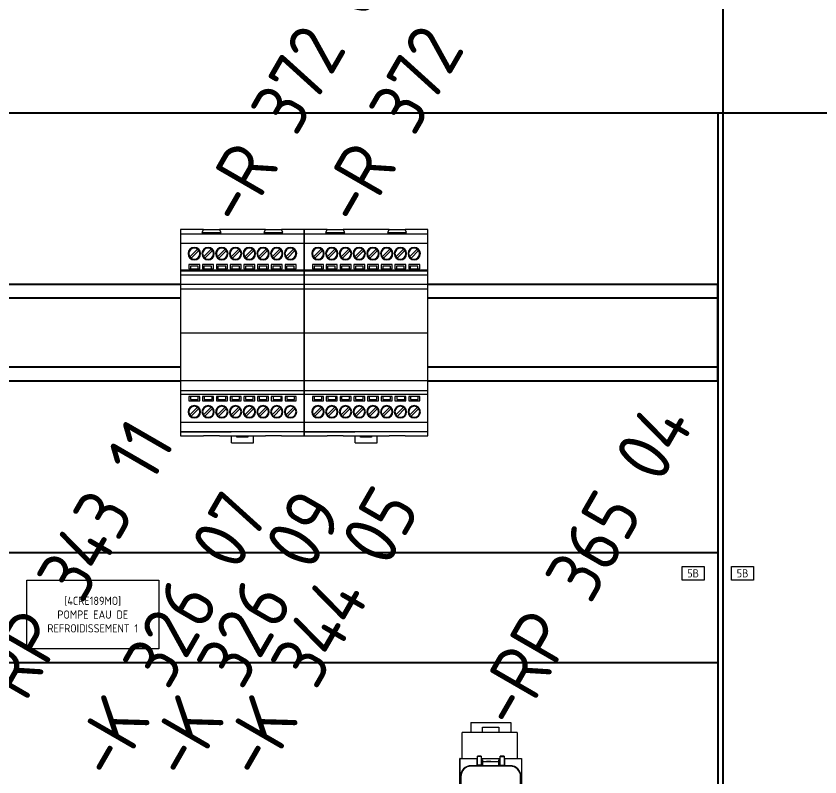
# Model space of a CAD drawing. Header units: millimetres. Extents: x 37984 to 70752, y 14140 to 37584.
# Drawn here: x 39195.8 to 39488.3, y 20197.9 to 20474.5 of the extents above; entities that cross this region are included whole.
import ezdxf
from ezdxf.enums import TextEntityAlignment as Align

# ---------------------------------------------------------------- set-up
doc = ezdxf.new("R2010")
doc.units = ezdxf.units.MM
doc.set_wipeout_variables(frame=1)
doc.layers.add('! NO PLOT !', color=7, linetype='Continuous', true_color=0xff75dd, plot=False)
doc.layers.add('000-PI-Oprema', color=30, linetype='Continuous', lineweight=5)
doc.layers.add('000-SI-Oprema', color=30, linetype='Continuous', lineweight=5)
for name, color, linetype in [('000-PI-ORMAR', 2, 'Continuous'), ('000-PI_TEXT', 7, 'Continuous'), ('002-PI-Kabelska kanalica', 150, 'Continuous'), ('004-PI-DIN Šina', 3, 'Continuous')]:
    doc.layers.add(name, color=color, linetype=linetype)
doc.styles.add('PI0', font='isocpeur.ttf', dxfattribs={"width": 0.9})

# ---------------------------------------------------------------- blocks, each defined once
blk = doc.blocks.new('8606.000_montažna')
at = {"layer": '! NO PLOT !'}
blk.add_line((51182.39, 38449.42), (51182.39, 36559.42), dxfattribs=at)
blk = doc.blocks.new('*U991')
at = {"layer": '002-PI-Kabelska kanalica'}
blk.add_line((80, -100), (80, 1785), dxfattribs=at)
blk = doc.blocks.new('*U973')
at = {"layer": '004-PI-DIN Šina'}
blk.add_lwpolyline([(540, -17.5), (540, 17.5), (0, 17.5), (0, -17.5)], close=True, dxfattribs=at)
for points in [[(0, 12.5), (540, 12.5)], [(0, -12.5), (540, -12.5)]]:
    blk.add_lwpolyline(points, dxfattribs=at)
blk = doc.blocks.new('*U994')
at = {"layer": '002-PI-Kabelska kanalica'}
for p, q in [((-20, -100), (-20, 513)), ((20, -100), (20, 513)), ((-20, -100), (20, -100))]:
    blk.add_line(p, q, dxfattribs=at)
blk = doc.blocks.new('Diode block- 8 - 2954882')
at = {"layer": '000-PI-Oprema'}
for p, q in [((38051.77, 30782.32), (38051.77, 30782.32)), ((38051.77, 30782.32), (38059.77, 30782.32)), ((38059.77, 30782.32), (38059.77, 30782.32))]:
    blk.add_line(p, q, dxfattribs=at)
blk.add_wipeout([(38033.27, 30859.82), (38078.27, 30859.82), (38078.27, 30784.82), (38033.27, 30784.82)]).dxf.layer = '000-PI-Oprema'
for p, q in [((38033.27, 30859.82), (38033.27, 30854.82)), ((38033.27, 30859.82), (38033.27, 30859.82)), ((38041.6, 30859.82), (38033.27, 30859.82)), ((38036.77, 30859.82), (38036.77, 30859.82)), ((38039.77, 30859.82), (38039.77, 30859.82)), ((38041.6, 30859.82), (38041.02, 30858.82)), ((38041.6, 30859.82), (38041.6, 30859.82)), ((38041.6, 30859.82), (38047.44, 30859.82)), ((38041.77, 30859.82), (38041.77, 30859.82)), ((38044.77, 30859.82), (38044.77, 30859.82)), ((38046.77, 30859.82), (38046.77, 30859.82)), ((38047.44, 30859.82), (38047.44, 30859.82)), ((38064.1, 30859.82), (38047.44, 30859.82)), ((38048.02, 30858.82), (38047.44, 30859.82)), ((38049.77, 30859.82), (38049.77, 30859.82)), ((38051.77, 30859.82), (38051.77, 30859.82)), ((38054.77, 30859.82), (38054.77, 30859.82)), ((38056.77, 30859.82), (38056.77, 30859.82)), ((38059.77, 30859.82), (38059.77, 30859.82)), ((38061.77, 30859.82), (38061.77, 30859.82)), ((38064.1, 30859.82), (38063.52, 30858.82)), ((38064.1, 30859.82), (38064.1, 30859.82)), ((38064.1, 30859.82), (38069.94, 30859.82)), ((38064.77, 30859.82), (38064.77, 30859.82)), ((38066.77, 30859.82), (38066.77, 30859.82)), ((38069.77, 30859.82), (38069.77, 30859.82)), ((38069.94, 30859.82), (38069.94, 30859.82)), ((38078.27, 30859.82), (38069.94, 30859.82)), ((38070.52, 30858.82), (38069.94, 30859.82)), ((38071.77, 30859.82), (38071.77, 30859.82)), ((38074.77, 30859.82), (38074.77, 30859.82)), ((38078.27, 30859.82), (38078.27, 30859.82)), ((38078.27, 30854.82), (38078.27, 30859.82)), ((38033.27, 30858.32), (38078.27, 30858.32)), ((38033.27, 30858.32), (38078.27, 30858.32)), ((38041.02, 30858.82), (38041.02, 30858.82)), ((38041.02, 30858.82), (38048.02, 30858.82)), ((38048.02, 30858.82), (38048.02, 30858.82)), ((38063.52, 30858.82), (38070.52, 30858.82)), ((38063.52, 30858.82), (38063.52, 30858.82)), ((38070.52, 30858.82), (38070.52, 30858.82)), ((38033.27, 30854.82), (38033.27, 30845.21)), ((38078.27, 30854.82), (38033.27, 30854.82)), ((38038.27, 30853.32), (38038.27, 30853.32)), ((38043.27, 30853.32), (38043.27, 30853.32)), ((38048.27, 30853.32), (38048.27, 30853.32)), ((38053.27, 30853.32), (38053.27, 30853.32)), ((38058.27, 30853.32), (38058.27, 30853.32)), ((38063.27, 30853.32), (38063.27, 30853.32)), ((38068.27, 30853.32), (38068.27, 30853.32)), ((38073.27, 30853.32), (38073.27, 30853.32)), ((38078.27, 30845.21), (38078.27, 30854.82)), ((38039.42, 30852.71), (38036.63, 30849.93)), ((38037.13, 30849.43), (38039.91, 30852.22)), ((38038.27, 30853.07), (38038.27, 30853.07)), ((38039.42, 30852.71), (38039.42, 30852.71)), ((38039.91, 30852.22), (38039.91, 30852.22)), ((38044.42, 30852.71), (38041.63, 30849.93)), ((38042.13, 30849.43), (38044.91, 30852.22)), ((38043.27, 30853.07), (38043.27, 30853.07)), ((38044.42, 30852.71), (38044.42, 30852.71)), ((38044.91, 30852.22), (38044.91, 30852.22)), ((38049.42, 30852.71), (38046.63, 30849.93)), ((38047.13, 30849.43), (38049.91, 30852.22)), ((38048.27, 30853.07), (38048.27, 30853.07)), ((38049.42, 30852.71), (38049.42, 30852.71)), ((38049.91, 30852.22), (38049.91, 30852.22)), ((38051.62, 30849.92), (38054.41, 30852.71)), ((38052.12, 30849.43), (38054.9, 30852.21)), ((38053.25, 30853.07), (38053.25, 30853.07)), ((38054.41, 30852.71), (38054.42, 30852.71)), ((38054.42, 30852.71), (38054.42, 30852.71)), ((38054.91, 30852.22), (38054.9, 30852.21)), ((38054.91, 30852.22), (38054.91, 30852.22)), ((38059.42, 30852.71), (38056.63, 30849.93)), ((38057.13, 30849.43), (38059.91, 30852.22)), ((38058.27, 30853.07), (38058.27, 30853.07)), ((38059.42, 30852.71), (38059.42, 30852.71)), ((38059.91, 30852.22), (38059.91, 30852.22)), ((38064.42, 30852.71), (38061.63, 30849.93)), ((38062.13, 30849.43), (38064.91, 30852.22)), ((38063.27, 30853.07), (38063.27, 30853.07)), ((38064.42, 30852.71), (38064.42, 30852.71)), ((38064.91, 30852.22), (38064.91, 30852.22)), ((38066.62, 30849.92), (38069.41, 30852.71)), ((38069.9, 30852.21), (38067.12, 30849.43)), ((38068.25, 30853.07), (38068.25, 30853.07)), ((38069.41, 30852.71), (38069.41, 30852.71)), ((38069.9, 30852.21), (38069.9, 30852.21)), ((38071.61, 30849.91), (38074.4, 30852.7)), ((38074.89, 30852.2), (38072.11, 30849.42)), ((38073.23, 30853.07), (38073.23, 30853.07)), ((38074.4, 30852.7), (38074.4, 30852.7)), ((38074.89, 30852.2), (38074.89, 30852.2)), ((38036.63, 30849.93), (38036.63, 30849.93)), ((38037.13, 30849.43), (38037.13, 30849.43)), ((38038.27, 30849.07), (38038.27, 30849.07)), ((38038.27, 30848.82), (38038.27, 30848.82)), ((38041.63, 30849.93), (38041.63, 30849.93)), ((38042.13, 30849.43), (38042.13, 30849.43)), ((38043.27, 30849.07), (38043.27, 30849.07)), ((38043.27, 30848.82), (38043.27, 30848.82)), ((38046.63, 30849.93), (38046.63, 30849.93)), ((38047.13, 30849.43), (38047.13, 30849.43)), ((38048.27, 30849.07), (38048.27, 30849.07)), ((38048.27, 30848.82), (38048.27, 30848.82)), ((38051.62, 30849.92), (38051.62, 30849.92)), ((38052.12, 30849.43), (38052.12, 30849.43)), ((38053.25, 30849.07), (38053.25, 30849.07)), ((38053.27, 30848.82), (38053.27, 30848.82)), ((38056.63, 30849.93), (38056.63, 30849.93)), ((38057.13, 30849.43), (38057.13, 30849.43)), ((38058.27, 30849.07), (38058.27, 30849.07)), ((38058.27, 30848.82), (38058.27, 30848.82)), ((38061.63, 30849.93), (38061.63, 30849.93)), ((38062.13, 30849.43), (38062.13, 30849.43)), ((38063.27, 30849.07), (38063.27, 30849.07)), ((38063.27, 30848.82), (38063.27, 30848.82)), ((38066.62, 30849.92), (38066.62, 30849.92)), ((38067.12, 30849.43), (38067.12, 30849.43)), ((38068.25, 30849.07), (38068.25, 30849.07)), ((38068.27, 30848.82), (38068.27, 30848.82)), ((38071.61, 30849.91), (38071.61, 30849.91)), ((38072.11, 30849.42), (38072.11, 30849.42)), ((38073.23, 30849.07), (38073.23, 30849.07)), ((38073.27, 30848.82), (38073.27, 30848.82)), ((38033.27, 30845.21), (38033.27, 30844.82)), ((38033.27, 30845.21), (38078.27, 30845.21)), ((38033.27, 30844.82), (38033.27, 30844.82)), ((38033.27, 30844.82), (38033.27, 30843.32)), ((38033.27, 30844.82), (38078.27, 30844.82)), ((38036.27, 30847.07), (38036.27, 30845.57)), ((38040.27, 30847.07), (38036.27, 30847.07)), ((38036.27, 30847.07), (38036.27, 30847.07)), ((38036.27, 30845.57), (38040.27, 30845.57)), ((38036.27, 30845.57), (38036.27, 30845.57)), ((38036.87, 30846.57), (38036.87, 30845.57)), ((38039.67, 30846.57), (38036.87, 30846.57)), ((38036.87, 30846.57), (38036.87, 30846.57)), ((38036.87, 30845.57), (38036.87, 30845.57)), ((38039.67, 30845.57), (38039.67, 30846.57)), ((38039.67, 30846.57), (38039.67, 30846.57)), ((38039.67, 30845.57), (38039.67, 30845.57)), ((38040.27, 30845.57), (38040.27, 30847.07)), ((38040.27, 30847.07), (38040.27, 30847.07)), ((38040.27, 30845.57), (38040.27, 30845.57)), ((38041.27, 30847.07), (38041.27, 30845.57)), ((38045.27, 30847.07), (38041.27, 30847.07)), ((38041.27, 30847.07), (38041.27, 30847.07)), ((38041.27, 30845.57), (38045.27, 30845.57)), ((38041.27, 30845.57), (38041.27, 30845.57)), ((38041.74, 30846.57), (38041.74, 30845.57)), ((38044.54, 30846.57), (38041.74, 30846.57)), ((38041.74, 30846.57), (38041.74, 30846.57)), ((38041.74, 30845.57), (38041.74, 30845.57)), ((38044.54, 30845.57), (38044.54, 30846.57)), ((38044.54, 30846.57), (38044.54, 30846.57)), ((38044.54, 30845.57), (38044.54, 30845.57)), ((38045.27, 30845.57), (38045.27, 30847.07)), ((38045.27, 30847.07), (38045.27, 30847.07)), ((38045.27, 30845.57), (38045.27, 30845.57)), ((38050.27, 30847.07), (38046.27, 30847.07)), ((38046.27, 30847.07), (38046.27, 30845.57)), ((38046.27, 30847.07), (38046.27, 30847.07)), ((38046.27, 30845.57), (38050.27, 30845.57)), ((38046.27, 30845.57), (38046.27, 30845.57)), ((38046.87, 30846.57), (38046.87, 30845.57)), ((38049.67, 30846.57), (38046.87, 30846.57)), ((38046.87, 30846.57), (38046.87, 30846.57)), ((38046.87, 30845.57), (38046.87, 30845.57)), ((38049.67, 30845.57), (38049.67, 30846.57)), ((38049.67, 30846.57), (38049.67, 30846.57)), ((38049.67, 30845.57), (38049.67, 30845.57)), ((38050.27, 30845.57), (38050.27, 30847.07)), ((38050.27, 30847.07), (38050.27, 30847.07)), ((38050.27, 30845.57), (38050.27, 30845.57)), ((38051.27, 30847.07), (38051.27, 30845.57)), ((38055.27, 30847.07), (38051.27, 30847.07)), ((38051.27, 30847.07), (38051.27, 30847.07)), ((38051.27, 30845.57), (38055.27, 30845.57)), ((38051.27, 30845.57), (38051.27, 30845.57)), ((38051.85, 30846.57), (38051.85, 30845.57)), ((38054.65, 30846.57), (38051.85, 30846.57)), ((38051.85, 30846.57), (38051.85, 30846.57)), ((38051.85, 30845.57), (38051.85, 30845.57)), ((38054.65, 30845.57), (38054.65, 30846.57)), ((38054.65, 30846.57), (38054.65, 30846.57)), ((38054.65, 30845.57), (38054.65, 30845.57)), ((38055.27, 30845.57), (38055.27, 30847.07)), ((38055.27, 30847.07), (38055.27, 30847.07)), ((38055.27, 30845.57), (38055.27, 30845.57)), ((38060.27, 30847.07), (38056.27, 30847.07)), ((38056.27, 30847.07), (38056.27, 30845.57)), ((38056.27, 30847.07), (38056.27, 30847.07)), ((38056.27, 30845.57), (38060.27, 30845.57)), ((38056.27, 30845.57), (38056.27, 30845.57)), ((38056.83, 30846.57), (38056.83, 30845.57)), ((38059.63, 30846.57), (38056.83, 30846.57)), ((38056.83, 30846.57), (38056.83, 30846.57)), ((38056.83, 30845.57), (38056.83, 30845.57)), ((38059.63, 30845.57), (38059.63, 30846.57)), ((38059.63, 30846.57), (38059.63, 30846.57)), ((38059.63, 30845.57), (38059.63, 30845.57)), ((38060.27, 30845.57), (38060.27, 30847.07)), ((38060.27, 30847.07), (38060.27, 30847.07)), ((38060.27, 30845.57), (38060.27, 30845.57)), ((38061.27, 30847.07), (38061.27, 30845.57)), ((38065.27, 30847.07), (38061.27, 30847.07)), ((38061.27, 30847.07), (38061.27, 30847.07)), ((38061.27, 30845.57), (38065.27, 30845.57)), ((38061.27, 30845.57), (38061.27, 30845.57)), ((38061.87, 30846.57), (38061.87, 30845.57)), ((38064.67, 30846.57), (38061.87, 30846.57)), ((38061.87, 30846.57), (38061.87, 30846.57)), ((38061.87, 30845.57), (38061.87, 30845.57)), ((38064.67, 30845.57), (38064.67, 30846.57)), ((38064.67, 30846.57), (38064.67, 30846.57)), ((38064.67, 30845.57), (38064.67, 30845.57)), ((38065.27, 30845.57), (38065.27, 30847.07)), ((38065.27, 30847.07), (38065.27, 30847.07)), ((38065.27, 30845.57), (38065.27, 30845.57)), ((38066.27, 30847.07), (38066.27, 30845.57)), ((38070.27, 30847.07), (38066.27, 30847.07)), ((38066.27, 30847.07), (38066.27, 30847.07)), ((38066.27, 30845.57), (38070.27, 30845.57)), ((38066.27, 30845.57), (38066.27, 30845.57)), ((38066.85, 30846.57), (38066.85, 30845.57)), ((38069.65, 30846.57), (38066.85, 30846.57)), ((38066.85, 30846.57), (38066.85, 30846.57)), ((38066.85, 30845.57), (38066.85, 30845.57)), ((38069.65, 30845.57), (38069.65, 30846.57)), ((38069.65, 30846.57), (38069.65, 30846.57)), ((38069.65, 30845.57), (38069.65, 30845.57)), ((38070.27, 30845.57), (38070.27, 30847.07)), ((38070.27, 30847.07), (38070.27, 30847.07)), ((38070.27, 30845.57), (38070.27, 30845.57)), ((38071.27, 30847.07), (38071.27, 30845.57)), ((38075.27, 30847.07), (38071.27, 30847.07)), ((38071.27, 30847.07), (38071.27, 30847.07)), ((38071.27, 30845.57), (38075.27, 30845.57)), ((38071.27, 30845.57), (38071.27, 30845.57)), ((38071.83, 30846.57), (38071.83, 30845.57)), ((38074.63, 30846.57), (38071.83, 30846.57)), ((38071.83, 30846.57), (38071.83, 30846.57)), ((38071.83, 30845.57), (38071.83, 30845.57)), ((38074.63, 30845.57), (38074.63, 30846.57)), ((38074.63, 30846.57), (38074.63, 30846.57)), ((38074.63, 30845.57), (38074.63, 30845.57)), ((38075.27, 30845.57), (38075.27, 30847.07)), ((38075.27, 30847.07), (38075.27, 30847.07)), ((38075.27, 30845.57), (38075.27, 30845.57)), ((38078.27, 30844.82), (38078.27, 30845.21)), ((38078.27, 30843.32), (38078.27, 30844.82)), ((38078.27, 30844.82), (38078.27, 30844.82)), ((38033.27, 30843.32), (38033.27, 30801.32)), ((38033.27, 30843.32), (38033.27, 30843.32)), ((38033.27, 30843.32), (38078.27, 30843.32)), ((38078.27, 30843.32), (38078.27, 30843.32)), ((38078.27, 30801.32), (38078.27, 30843.32)), ((38033.27, 30839.82), (38033.27, 30839.82)), ((38078.27, 30839.82), (38033.27, 30839.82)), ((38078.27, 30839.82), (38033.27, 30839.82)), ((38078.27, 30839.82), (38078.27, 30839.82)), ((38033.27, 30838.32), (38033.27, 30838.32)), ((38033.27, 30838.32), (38078.27, 30838.32)), ((38078.27, 30838.32), (38078.27, 30838.32)), ((38033.27, 30822.32), (38078.27, 30822.32)), ((38033.27, 30804.82), (38033.27, 30804.82)), ((38078.27, 30804.82), (38033.27, 30804.82)), ((38078.27, 30804.82), (38078.27, 30804.82)), ((38033.27, 30801.32), (38033.27, 30799.82)), ((38033.27, 30801.32), (38033.27, 30801.32)), ((38033.27, 30801.32), (38078.27, 30801.32)), ((38078.27, 30799.82), (38078.27, 30801.32)), ((38078.27, 30801.32), (38078.27, 30801.32)), ((38033.27, 30799.82), (38033.27, 30789.82)), ((38033.27, 30799.82), (38033.27, 30799.82)), ((38078.27, 30799.82), (38033.27, 30799.82)), ((38040.27, 30799.07), (38036.27, 30799.07)), ((38036.27, 30799.07), (38036.27, 30797.57)), ((38036.27, 30799.07), (38036.27, 30799.07)), ((38036.91, 30799.07), (38036.91, 30798.07)), ((38036.91, 30799.07), (38036.91, 30799.07)), ((38036.91, 30798.07), (38039.71, 30798.07)), ((38036.91, 30798.07), (38036.91, 30798.07)), ((38039.71, 30798.07), (38039.71, 30799.07)), ((38039.71, 30799.07), (38039.71, 30799.07)), ((38039.71, 30798.07), (38039.71, 30798.07)), ((38040.27, 30797.57), (38040.27, 30799.07)), ((38040.27, 30799.07), (38040.27, 30799.07)), ((38041.27, 30799.07), (38041.27, 30797.57)), ((38045.27, 30799.07), (38041.27, 30799.07)), ((38041.27, 30799.07), (38041.27, 30799.07)), ((38041.89, 30799.07), (38041.89, 30798.07)), ((38041.89, 30799.07), (38041.89, 30799.07)), ((38041.89, 30798.07), (38044.69, 30798.07)), ((38041.89, 30798.07), (38041.89, 30798.07)), ((38044.69, 30798.07), (38044.69, 30799.07)), ((38044.69, 30799.07), (38044.69, 30799.07)), ((38044.69, 30798.07), (38044.69, 30798.07)), ((38045.27, 30797.57), (38045.27, 30799.07)), ((38045.27, 30799.07), (38045.27, 30799.07)), ((38046.27, 30799.07), (38046.27, 30797.57)), ((38050.27, 30799.07), (38046.27, 30799.07)), ((38046.27, 30799.07), (38046.27, 30799.07)), ((38046.87, 30799.07), (38046.87, 30798.07)), ((38046.87, 30799.07), (38046.87, 30799.07)), ((38046.87, 30798.07), (38049.67, 30798.07)), ((38046.87, 30798.07), (38046.87, 30798.07)), ((38049.67, 30798.07), (38049.67, 30799.07)), ((38049.67, 30799.07), (38049.67, 30799.07)), ((38049.67, 30798.07), (38049.67, 30798.07)), ((38050.27, 30797.57), (38050.27, 30799.07)), ((38050.27, 30799.07), (38050.27, 30799.07)), ((38055.27, 30799.07), (38051.27, 30799.07)), ((38051.27, 30799.07), (38051.27, 30797.57)), ((38051.27, 30799.07), (38051.27, 30799.07)), ((38051.91, 30799.07), (38051.91, 30798.07)), ((38051.91, 30799.07), (38051.91, 30799.07)), ((38051.91, 30798.07), (38054.71, 30798.07)), ((38051.91, 30798.07), (38051.91, 30798.07)), ((38054.71, 30798.07), (38054.71, 30799.07)), ((38054.71, 30799.07), (38054.71, 30799.07)), ((38054.71, 30798.07), (38054.71, 30798.07)), ((38055.27, 30797.57), (38055.27, 30799.07)), ((38055.27, 30799.07), (38055.27, 30799.07)), ((38056.27, 30799.07), (38056.27, 30797.57)), ((38060.27, 30799.07), (38056.27, 30799.07)), ((38056.27, 30799.07), (38056.27, 30799.07)), ((38056.89, 30799.07), (38056.89, 30798.07)), ((38056.89, 30799.07), (38056.89, 30799.07)), ((38056.89, 30798.07), (38059.69, 30798.07)), ((38056.89, 30798.07), (38056.89, 30798.07)), ((38059.69, 30798.07), (38059.69, 30799.07)), ((38059.69, 30799.07), (38059.69, 30799.07)), ((38059.69, 30798.07), (38059.69, 30798.07)), ((38060.27, 30797.57), (38060.27, 30799.07)), ((38060.27, 30799.07), (38060.27, 30799.07)), ((38061.27, 30799.07), (38061.27, 30797.57)), ((38065.27, 30799.07), (38061.27, 30799.07)), ((38061.27, 30799.07), (38061.27, 30799.07)), ((38061.87, 30799.07), (38061.87, 30798.07)), ((38061.87, 30799.07), (38061.87, 30799.07)), ((38061.87, 30798.07), (38064.67, 30798.07)), ((38061.87, 30798.07), (38061.87, 30798.07)), ((38064.67, 30798.07), (38064.67, 30799.07)), ((38064.67, 30799.07), (38064.67, 30799.07)), ((38064.67, 30798.07), (38064.67, 30798.07)), ((38065.27, 30797.57), (38065.27, 30799.07)), ((38065.27, 30799.07), (38065.27, 30799.07)), ((38066.27, 30799.07), (38066.27, 30797.57)), ((38070.27, 30799.07), (38066.27, 30799.07)), ((38066.27, 30799.07), (38066.27, 30799.07)), ((38067, 30799.07), (38067, 30798.07)), ((38067, 30799.07), (38067, 30799.07)), ((38067, 30798.07), (38069.8, 30798.07)), ((38067, 30798.07), (38067, 30798.07)), ((38069.8, 30798.07), (38069.8, 30799.07)), ((38069.8, 30799.07), (38069.8, 30799.07)), ((38069.8, 30798.07), (38069.8, 30798.07)), ((38070.27, 30797.57), (38070.27, 30799.07)), ((38070.27, 30799.07), (38070.27, 30799.07)), ((38071.27, 30799.07), (38071.27, 30797.57)), ((38075.27, 30799.07), (38071.27, 30799.07)), ((38071.27, 30799.07), (38071.27, 30799.07)), ((38071.87, 30799.07), (38071.87, 30798.07)), ((38071.87, 30799.07), (38071.87, 30799.07)), ((38071.87, 30798.07), (38074.67, 30798.07)), ((38071.87, 30798.07), (38071.87, 30798.07)), ((38074.67, 30798.07), (38074.67, 30799.07)), ((38074.67, 30799.07), (38074.67, 30799.07)), ((38074.67, 30798.07), (38074.67, 30798.07)), ((38075.27, 30797.57), (38075.27, 30799.07)), ((38075.27, 30799.07), (38075.27, 30799.07)), ((38078.27, 30789.82), (38078.27, 30799.82)), ((38078.27, 30799.82), (38078.27, 30799.82)), ((38036.27, 30797.57), (38040.27, 30797.57)), ((38036.27, 30797.57), (38036.27, 30797.57)), ((38039.42, 30795.21), (38036.63, 30792.43)), ((38038.27, 30795.82), (38038.27, 30795.82)), ((38038.27, 30795.57), (38038.27, 30795.57)), ((38039.42, 30795.21), (38039.42, 30795.21)), ((38040.27, 30797.57), (38040.27, 30797.57)), ((38041.27, 30797.57), (38045.27, 30797.57)), ((38041.27, 30797.57), (38041.27, 30797.57)), ((38041.64, 30792.44), (38044.42, 30795.22)), ((38043.27, 30795.82), (38043.27, 30795.82)), ((38043.29, 30795.57), (38043.29, 30795.57)), ((38044.42, 30795.22), (38044.42, 30795.22)), ((38045.27, 30797.57), (38045.27, 30797.57)), ((38046.27, 30797.57), (38050.27, 30797.57)), ((38046.27, 30797.57), (38046.27, 30797.57)), ((38049.42, 30795.21), (38046.63, 30792.43)), ((38048.27, 30795.82), (38048.27, 30795.82)), ((38048.27, 30795.57), (38048.27, 30795.57)), ((38049.42, 30795.21), (38049.42, 30795.21)), ((38050.27, 30797.57), (38050.27, 30797.57)), ((38051.27, 30797.57), (38055.27, 30797.57)), ((38051.27, 30797.57), (38051.27, 30797.57)), ((38054.42, 30795.21), (38051.63, 30792.43)), ((38053.27, 30795.82), (38053.27, 30795.82)), ((38053.27, 30795.57), (38053.27, 30795.57)), ((38054.42, 30795.21), (38054.42, 30795.21)), ((38055.27, 30797.57), (38055.27, 30797.57)), ((38056.27, 30797.57), (38060.27, 30797.57)), ((38056.27, 30797.57), (38056.27, 30797.57)), ((38056.64, 30792.44), (38059.42, 30795.22)), ((38058.27, 30795.82), (38058.27, 30795.82)), ((38058.29, 30795.57), (38058.29, 30795.57)), ((38059.42, 30795.22), (38059.42, 30795.22)), ((38060.27, 30797.57), (38060.27, 30797.57)), ((38061.27, 30797.57), (38065.27, 30797.57)), ((38061.27, 30797.57), (38061.27, 30797.57)), ((38064.42, 30795.21), (38061.63, 30792.43)), ((38063.27, 30795.82), (38063.27, 30795.82)), ((38063.27, 30795.57), (38063.27, 30795.57)), ((38064.42, 30795.21), (38064.42, 30795.21)), ((38065.27, 30797.57), (38065.27, 30797.57)), ((38066.27, 30797.57), (38070.27, 30797.57)), ((38066.27, 30797.57), (38066.27, 30797.57)), ((38069.42, 30795.21), (38066.63, 30792.43)), ((38068.27, 30795.82), (38068.27, 30795.82)), ((38068.27, 30795.57), (38068.27, 30795.57)), ((38069.42, 30795.21), (38069.42, 30795.21)), ((38070.27, 30797.57), (38070.27, 30797.57)), ((38071.27, 30797.57), (38075.27, 30797.57)), ((38071.27, 30797.57), (38071.27, 30797.57)), ((38074.42, 30795.21), (38071.63, 30792.43)), ((38073.27, 30795.82), (38073.27, 30795.82)), ((38073.27, 30795.57), (38073.27, 30795.57)), ((38074.42, 30795.21), (38074.42, 30795.21)), ((38075.27, 30797.57), (38075.27, 30797.57)), ((38036.63, 30792.43), (38036.63, 30792.43)), ((38037.13, 30791.93), (38039.91, 30794.72)), ((38037.13, 30791.93), (38037.13, 30791.93)), ((38039.91, 30794.72), (38039.91, 30794.72)), ((38041.64, 30792.44), (38041.64, 30792.44)), ((38044.92, 30794.73), (38042.13, 30791.94)), ((38042.13, 30791.94), (38042.13, 30791.94)), ((38044.92, 30794.73), (38044.92, 30794.73)), ((38046.63, 30792.43), (38046.63, 30792.43)), ((38047.13, 30791.93), (38049.91, 30794.72)), ((38047.13, 30791.93), (38047.13, 30791.93)), ((38049.91, 30794.72), (38049.91, 30794.72)), ((38051.63, 30792.43), (38051.63, 30792.43)), ((38052.13, 30791.93), (38054.91, 30794.72)), ((38052.13, 30791.93), (38052.13, 30791.93)), ((38054.91, 30794.72), (38054.91, 30794.72)), ((38056.64, 30792.44), (38056.64, 30792.44)), ((38059.92, 30794.73), (38057.13, 30791.94)), ((38057.13, 30791.94), (38057.13, 30791.94)), ((38059.92, 30794.73), (38059.92, 30794.73)), ((38061.63, 30792.43), (38061.63, 30792.43)), ((38062.13, 30791.93), (38064.91, 30794.72)), ((38062.13, 30791.93), (38062.13, 30791.93)), ((38064.91, 30794.72), (38064.91, 30794.72)), ((38066.63, 30792.43), (38066.63, 30792.43)), ((38067.13, 30791.93), (38069.91, 30794.72)), ((38067.13, 30791.93), (38067.13, 30791.93)), ((38069.91, 30794.72), (38069.91, 30794.72)), ((38071.63, 30792.43), (38071.63, 30792.43)), ((38072.13, 30791.93), (38074.91, 30794.72)), ((38072.13, 30791.93), (38072.13, 30791.93)), ((38074.91, 30794.72), (38074.91, 30794.72)), ((38033.27, 30789.82), (38033.27, 30784.82)), ((38033.27, 30789.82), (38078.27, 30789.82)), ((38038.27, 30791.57), (38038.27, 30791.57)), ((38038.27, 30791.32), (38038.27, 30791.32)), ((38043.27, 30791.32), (38043.27, 30791.32)), ((38043.29, 30791.57), (38043.29, 30791.57)), ((38048.27, 30791.57), (38048.27, 30791.57)), ((38048.27, 30791.32), (38048.27, 30791.32)), ((38053.27, 30791.57), (38053.27, 30791.57)), ((38053.27, 30791.32), (38053.27, 30791.32)), ((38058.27, 30791.32), (38058.27, 30791.32)), ((38058.29, 30791.57), (38058.29, 30791.57)), ((38063.27, 30791.57), (38063.27, 30791.57)), ((38063.27, 30791.32), (38063.27, 30791.32)), ((38068.27, 30791.57), (38068.27, 30791.57)), ((38068.27, 30791.32), (38068.27, 30791.32)), ((38073.27, 30791.57), (38073.27, 30791.57)), ((38073.27, 30791.32), (38073.27, 30791.32)), ((38078.27, 30784.82), (38078.27, 30789.82)), ((38051.67, 30786.32), (38033.27, 30786.32)), ((38033.27, 30786.32), (38051.67, 30786.32)), ((38078.27, 30786.32), (38051.67, 30786.32)), ((38078.27, 30786.32), (38059.87, 30786.32)), ((38033.27, 30784.82), (38033.27, 30784.82)), ((38033.27, 30784.82), (38041.6, 30784.82)), ((38036.77, 30784.82), (38036.77, 30784.82)), ((38039.77, 30784.82), (38039.77, 30784.82)), ((38047.44, 30784.82), (38041.6, 30784.82)), ((38041.6, 30784.82), (38041.6, 30784.82)), ((38041.77, 30784.82), (38041.77, 30784.82)), ((38044.77, 30784.82), (38044.77, 30784.82)), ((38046.77, 30784.82), (38046.77, 30784.82)), ((38047.44, 30784.82), (38064.1, 30784.82)), ((38047.44, 30784.82), (38047.44, 30784.82)), ((38049.77, 30784.82), (38049.77, 30784.82)), ((38051.67, 30784.82), (38051.67, 30784.82)), ((38051.77, 30784.82), (38051.77, 30784.82)), ((38051.77, 30782.32), (38051.77, 30784.82)), ((38053.77, 30784.32), (38053.77, 30784.82)), ((38057.77, 30784.32), (38053.77, 30784.32)), ((38053.77, 30784.32), (38053.77, 30784.32)), ((38054.77, 30784.82), (38054.77, 30784.82)), ((38056.77, 30784.82), (38056.77, 30784.82)), ((38057.77, 30784.82), (38057.77, 30784.32)), ((38057.77, 30784.32), (38057.77, 30784.32)), ((38059.77, 30784.82), (38059.77, 30784.82)), ((38059.77, 30782.32), (38059.77, 30784.82)), ((38059.87, 30784.82), (38059.87, 30784.82)), ((38061.77, 30784.82), (38061.77, 30784.82)), ((38069.94, 30784.82), (38064.1, 30784.82)), ((38064.1, 30784.82), (38064.1, 30784.82)), ((38064.77, 30784.82), (38064.77, 30784.82)), ((38066.77, 30784.82), (38066.77, 30784.82)), ((38069.77, 30784.82), (38069.77, 30784.82)), ((38069.94, 30784.82), (38078.27, 30784.82)), ((38069.94, 30784.82), (38069.94, 30784.82)), ((38071.77, 30784.82), (38071.77, 30784.82)), ((38074.77, 30784.82), (38074.77, 30784.82)), ((38078.27, 30784.82), (38078.27, 30784.82))]:
    blk.add_line(p, q, dxfattribs=at)
for centre, radius, start, end in [((38038.27, 30851.07), 2.25, 90, 270), ((38038.27, 30851.07), 2.25, 270, 90), ((38043.27, 30851.07), 2.25, 90, 270), ((38043.27, 30851.07), 2.25, 270, 90), ((38048.27, 30851.07), 2.25, 90, 270), ((38048.27, 30851.07), 2.25, 270, 90), ((38053.27, 30851.07), 2.25, 90, 270), ((38053.27, 30851.07), 2.25, 270, 90), ((38058.27, 30851.07), 2.25, 90, 270), ((38058.27, 30851.07), 2.25, 270, 90), ((38063.27, 30851.07), 2.25, 90, 270), ((38063.27, 30851.07), 2.25, 270, 90), ((38068.27, 30851.07), 2.25, 90, 270), ((38068.27, 30851.07), 2.25, 270, 90), ((38073.27, 30851.07), 2.25, 90, 270), ((38073.27, 30851.07), 2.25, 270, 90), ((38038.27, 30851.07), 2, 90, 270), ((38038.27, 30851.07), 2, 270, 90), ((38043.27, 30851.07), 2, 90, 270), ((38043.27, 30851.07), 2, 270, 90), ((38048.27, 30851.07), 2, 90, 270), ((38048.27, 30851.07), 2, 270, 90), ((38053.25, 30851.07), 2, 90, 270), ((38053.25, 30851.07), 2, 270, 90), ((38053.27, 30851.07), 2, 34.9214, 55.0787), ((38058.27, 30851.07), 2, 90, 270), ((38058.27, 30851.07), 2, 270, 90), ((38063.27, 30851.07), 2, 90, 270), ((38063.27, 30851.07), 2, 270, 90), ((38068.25, 30851.07), 2, 90, 270), ((38068.25, 30851.07), 2, 270, 90), ((38073.23, 30851.07), 2, 90, 270), ((38073.23, 30851.07), 2, 270, 90), ((38038.27, 30793.57), 2.25, 90, 270), ((38038.27, 30793.57), 2, 90, 270), ((38038.27, 30793.57), 2.25, 270, 90), ((38038.27, 30793.57), 2, 270, 90), ((38043.27, 30793.57), 2.25, 90, 270), ((38043.29, 30793.57), 2, 90, 270), ((38043.27, 30793.57), 2.25, 270, 90), ((38043.29, 30793.57), 2, 270, 90), ((38048.27, 30793.57), 2.25, 90, 270), ((38048.27, 30793.57), 2, 90, 270), ((38048.27, 30793.57), 2.25, 270, 90), ((38048.27, 30793.57), 2, 270, 90), ((38053.27, 30793.57), 2.25, 90, 270), ((38053.27, 30793.57), 2, 90, 270), ((38053.27, 30793.57), 2.25, 270, 90), ((38053.27, 30793.57), 2, 270, 90), ((38058.27, 30793.57), 2.25, 90, 270), ((38058.29, 30793.57), 2, 90, 270), ((38058.27, 30793.57), 2.25, 270, 90), ((38058.29, 30793.57), 2, 270, 90), ((38063.27, 30793.57), 2.25, 90, 270), ((38063.27, 30793.57), 2, 90, 270), ((38063.27, 30793.57), 2.25, 270, 90), ((38063.27, 30793.57), 2, 270, 90), ((38068.27, 30793.57), 2.25, 90, 270), ((38068.27, 30793.57), 2, 90, 270), ((38068.27, 30793.57), 2.25, 270, 90), ((38068.27, 30793.57), 2, 270, 90), ((38073.27, 30793.57), 2.25, 90, 270), ((38073.27, 30793.57), 2, 90, 270), ((38073.27, 30793.57), 2.25, 270, 90), ((38073.27, 30793.57), 2, 270, 90)]:
    blk.add_arc(centre, radius, start, end, dxfattribs=at)
blk = doc.blocks.new('XPSBAC14AC')
blk.add_wipeout([(51947.94, 38327.31), (51951.03, 38327.31), (51951.03, 38330.91), (51965.63, 38330.91), (51965.63, 38327.31), (51967.94, 38327.31), (51967.94, 38317.9), (51969.58, 38317.9), (51969.58, 38218.9), (51967.94, 38218.9), (51967.94, 38209.5), (51965.63, 38209.5), (51965.63, 38205.9), (51951.03, 38205.9), (51951.03, 38209.5), (51947.94, 38209.5), (51947.94, 38218.9), (51947.08, 38218.9), (51947.08, 38317.9), (51947.94, 38317.9)]).dxf.layer = '000-PI-Oprema'
at = {"layer": '000-PI-Oprema'}
for p, q in [((51951.03, 38330.91), (51965.63, 38330.91)), ((51951.03, 38330.91), (51951.03, 38327.31)), ((51965.63, 38330.91), (51965.63, 38327.31)), ((51967.94, 38327.31), (51947.94, 38327.31)), ((51947.94, 38317.9), (51947.94, 38327.31)), ((51955.34, 38329.2), (51961.33, 38329.2)), ((51955.34, 38327.31), (51955.34, 38329.2)), ((51961.33, 38329.2), (51961.33, 38327.31)), ((51967.94, 38327.31), (51967.94, 38317.9)), ((51954.89, 38318.75), (51953.47, 38318.75)), ((51953.47, 38315.09), (51953.47, 38318.75)), ((51954.89, 38318.56), (51953.47, 38318.56)), ((51954.89, 38318.75), (51954.89, 38315.09)), ((51963.19, 38318.75), (51961.77, 38318.75)), ((51961.77, 38315.09), (51961.77, 38318.75)), ((51961.77, 38318.56), (51963.19, 38318.56)), ((51963.19, 38318.75), (51963.19, 38315.09)), ((51947.08, 38317.9), (51953.47, 38317.9)), ((51947.17, 38317.82), (51947.08, 38317.9)), ((51947.08, 38299.18), (51947.08, 38317.9)), ((51947.17, 38317.82), (51953.33, 38317.82)), ((51947.17, 38218.99), (51947.17, 38317.82)), ((51953.47, 38315.25), (51951.28, 38315.25)), ((51951.28, 38315.08), (51951.28, 38315.25)), ((51965.38, 38315.08), (51951.28, 38315.08)), ((51953.33, 38317.9), (51953.33, 38315.25)), ((51953.47, 38317.4), (51953.33, 38317.4)), ((51953.47, 38315.4), (51953.33, 38315.4)), ((51954.89, 38315.46), (51953.47, 38315.46)), ((51954.89, 38317.9), (51961.77, 38317.9)), ((51955.33, 38317.4), (51954.89, 38317.4)), ((51955.33, 38315.4), (51954.89, 38315.4)), ((51961.77, 38315.25), (51954.89, 38315.25)), ((51955.33, 38317.4), (51955.33, 38315.4)), ((51955.33, 38316.76), (51958.33, 38316.79)), ((51958.33, 38316.79), (51961.33, 38316.76)), ((51961.77, 38317.4), (51961.33, 38317.4)), ((51961.33, 38315.4), (51961.33, 38317.4)), ((51961.77, 38315.4), (51961.33, 38315.4)), ((51961.77, 38315.46), (51963.19, 38315.46)), ((51963.19, 38317.9), (51969.58, 38317.9)), ((51963.33, 38317.4), (51963.19, 38317.4)), ((51963.33, 38315.4), (51963.19, 38315.4)), ((51965.38, 38315.25), (51963.19, 38315.25)), ((51963.33, 38317.9), (51963.33, 38315.25)), ((51963.33, 38317.82), (51969.49, 38317.82)), ((51965.38, 38315.25), (51965.38, 38315.08)), ((51969.49, 38317.82), (51969.58, 38317.9)), ((51969.49, 38317.82), (51969.49, 38218.99)), ((51969.58, 38317.9), (51969.58, 38299.18)), ((51947.28, 38311.25), (51947.45, 38311.25)), ((51947.28, 38311.25), (51947.28, 38225.05)), ((51947.45, 38311.25), (51947.45, 38225.05)), ((51969.21, 38311.25), (51969.38, 38311.25)), ((51969.21, 38225.05), (51969.21, 38311.25)), ((51969.38, 38225.05), (51969.38, 38311.25)), ((51947.02, 38297.5), (51947.11, 38297.5)), ((51947.02, 38294.3), (51947.02, 38297.5)), ((51947.06, 38299.15), (51947.14, 38299.23)), ((51947.06, 38297.5), (51947.06, 38299.15)), ((51947.14, 38300.15), (51947.08, 38300.15)), ((51947.11, 38297.67), (51947.08, 38297.67)), ((51947.08, 38297.67), (51947.08, 38297.5)), ((51947.11, 38294.13), (51947.11, 38297.67)), ((51969.58, 38300.15), (51969.53, 38300.15)), ((51969.53, 38299.23), (51969.61, 38299.15)), ((51969.59, 38297.67), (51969.56, 38297.67)), ((51969.56, 38297.67), (51969.56, 38294.13)), ((51969.56, 38297.5), (51969.64, 38297.5)), ((51969.59, 38297.5), (51969.59, 38297.67)), ((51969.61, 38299.15), (51969.61, 38297.5)), ((51969.64, 38297.5), (51969.64, 38294.3)), ((51947.11, 38294.3), (51947.02, 38294.3)), ((51947.06, 38292.65), (51947.06, 38294.3)), ((51947.14, 38292.58), (51947.06, 38292.65)), ((51947.08, 38294.3), (51947.08, 38294.13)), ((51947.08, 38294.13), (51947.11, 38294.13)), ((51947.08, 38244.18), (51947.08, 38292.63)), ((51947.08, 38291.65), (51947.14, 38291.65)), ((51969.61, 38292.65), (51969.53, 38292.58)), ((51969.53, 38291.65), (51969.58, 38291.65)), ((51969.64, 38294.3), (51969.56, 38294.3)), ((51969.56, 38294.13), (51969.59, 38294.13)), ((51969.58, 38292.63), (51969.58, 38244.18)), ((51969.59, 38294.13), (51969.59, 38294.3)), ((51969.61, 38294.3), (51969.61, 38292.65)), ((51947.14, 38245.15), (51947.08, 38245.15)), ((51969.58, 38245.15), (51969.53, 38245.15)), ((51947.02, 38239.3), (51947.02, 38242.5)), ((51947.02, 38242.5), (51947.11, 38242.5)), ((51947.06, 38244.15), (51947.14, 38244.23)), ((51947.06, 38242.5), (51947.06, 38244.15)), ((51947.08, 38242.67), (51947.08, 38242.5)), ((51947.11, 38242.67), (51947.08, 38242.67)), ((51947.11, 38239.13), (51947.11, 38242.67)), ((51969.53, 38244.23), (51969.61, 38244.15)), ((51969.56, 38242.67), (51969.56, 38239.13)), ((51969.59, 38242.67), (51969.56, 38242.67)), ((51969.56, 38242.5), (51969.64, 38242.5)), ((51969.59, 38242.5), (51969.59, 38242.67)), ((51969.61, 38244.15), (51969.61, 38242.5)), ((51969.64, 38242.5), (51969.64, 38239.3)), ((51947.11, 38239.3), (51947.02, 38239.3)), ((51947.06, 38237.65), (51947.06, 38239.3)), ((51947.08, 38239.3), (51947.08, 38239.13)), ((51947.08, 38239.13), (51947.11, 38239.13)), ((51969.64, 38239.3), (51969.56, 38239.3)), ((51969.56, 38239.13), (51969.59, 38239.13)), ((51969.59, 38239.13), (51969.59, 38239.3)), ((51969.61, 38239.3), (51969.61, 38237.65)), ((51947.14, 38237.58), (51947.06, 38237.65)), ((51947.08, 38218.9), (51947.08, 38237.63)), ((51947.08, 38236.65), (51947.14, 38236.65)), ((51969.61, 38237.65), (51969.53, 38237.58)), ((51969.53, 38236.65), (51969.58, 38236.65)), ((51969.58, 38237.63), (51969.58, 38218.9)), ((51947.45, 38225.05), (51947.28, 38225.05)), ((51969.38, 38225.05), (51969.21, 38225.05)), ((51947.17, 38218.99), (51947.08, 38218.9)), ((51969.58, 38218.9), (51947.08, 38218.9)), ((51969.49, 38218.99), (51947.17, 38218.99)), ((51947.94, 38209.5), (51947.94, 38218.9)), ((51951.28, 38221.05), (51951.28, 38221.22)), ((51951.28, 38221.22), (51957.6, 38221.22)), ((51957.6, 38221.05), (51951.28, 38221.05)), ((51963.58, 38220.05), (51958.58, 38220.05)), ((51964.57, 38221.22), (51965.42, 38221.22)), ((51965.43, 38221.05), (51964.57, 38221.05)), ((51965.43, 38221.05), (51965.42, 38221.22)), ((51967.94, 38218.9), (51967.94, 38209.5)), ((51969.49, 38218.99), (51969.58, 38218.9)), ((51947.94, 38209.5), (51967.94, 38209.5)), ((51951.03, 38205.9), (51951.03, 38209.5)), ((51955.33, 38207.61), (51955.33, 38209.5)), ((51961.33, 38207.61), (51955.33, 38207.61)), ((51961.33, 38209.5), (51961.33, 38207.61)), ((51965.63, 38205.9), (51965.63, 38209.5)), ((51965.63, 38205.9), (51951.03, 38205.9))]:
    blk.add_line(p, q, dxfattribs=at)
for centre, radius, start, end in [((51951.28, 38311.25), 4, 90, 180), ((51951.28, 38311.25), 3.83, 90, 180), ((51976.28, 37111.64), 1205.24, 90.85346, 90.99635), ((51965.38, 38311.25), 4, 0, 90), ((51965.38, 38311.25), 3.83, 0, 90), ((51951.28, 38225.05), 4, 180, 270), ((51951.28, 38225.05), 3.83, 180, 270), ((51965.38, 38225.05), 3.83, 270.6387, 0), ((51965.38, 38225.05), 4, 270.625, 0), ((51958.58, 38221.05), 1, 170.1939, 270), ((51963.58, 38221.05), 0.998, 270, 9.9366)]:
    blk.add_arc(centre, radius, start, end, dxfattribs=at)
for points, knots in [([(51947.14, 38299.69), (51947.14, 38299.72), (51947.14, 38299.78), (51947.14, 38299.87), (51947.14, 38299.94), (51947.14, 38300.01), (51947.14, 38300.06), (51947.14, 38300.1), (51947.14, 38300.12), (51947.14, 38300.13), (51947.14, 38300.14), (51947.14, 38300.15), (51947.14, 38300.15), (51947.14, 38300.15)], [0, 0, 0, 0, 0.193096, 0.38017, 0.553085, 0.705022, 0.829881, 0.880646, 0.922911, 0.956185, 0.980215, 0.994834, 1, 1, 1, 1]), ([(51947.14, 38299.23), (51947.14, 38299.23), (51947.14, 38299.24), (51947.14, 38299.24), (51947.14, 38299.25), (51947.14, 38299.28), (51947.14, 38299.32), (51947.14, 38299.37), (51947.14, 38299.44), (51947.14, 38299.55), (51947.14, 38299.63), (51947.14, 38299.69)], [0, 0, 0, 0, 0.00666, 0.022616, 0.047761, 0.081913, 0.175972, 0.300944, 0.452175, 0.623721, 1, 1, 1, 1]), ([(51969.53, 38300.15), (51969.53, 38300.15), (51969.53, 38300.15), (51969.53, 38300.14), (51969.53, 38300.13), (51969.53, 38300.12), (51969.53, 38300.1), (51969.52, 38300.06), (51969.52, 38300.01), (51969.52, 38299.94), (51969.52, 38299.87), (51969.52, 38299.78), (51969.52, 38299.72), (51969.52, 38299.69)], [0, 0, 0, 0, 0.005166, 0.019785, 0.043815, 0.077089, 0.119354, 0.170119, 0.294978, 0.446915, 0.61983, 0.806904, 1, 1, 1, 1]), ([(51969.52, 38299.69), (51969.52, 38299.63), (51969.52, 38299.55), (51969.52, 38299.44), (51969.52, 38299.37), (51969.52, 38299.32), (51969.53, 38299.28), (51969.53, 38299.25), (51969.53, 38299.24), (51969.53, 38299.24), (51969.53, 38299.23), (51969.53, 38299.23)], [0, 0, 0, 0, 0.376279, 0.547825, 0.699056, 0.824028, 0.918087, 0.952239, 0.977384, 0.99334, 1, 1, 1, 1]), ([(51947.14, 38292.11), (51947.14, 38292.17), (51947.14, 38292.26), (51947.14, 38292.36), (51947.14, 38292.43), (51947.14, 38292.49), (51947.14, 38292.53), (51947.14, 38292.55), (51947.14, 38292.56), (51947.14, 38292.57), (51947.14, 38292.58), (51947.14, 38292.58)], [0, 0, 0, 0, 0.37628, 0.547819, 0.699055, 0.824029, 0.918087, 0.952239, 0.977384, 0.99334, 1, 1, 1, 1]), ([(51947.14, 38291.65), (51947.14, 38291.65), (51947.14, 38291.66), (51947.14, 38291.66), (51947.14, 38291.68), (51947.14, 38291.69), (51947.14, 38291.71), (51947.14, 38291.74), (51947.14, 38291.79), (51947.14, 38291.86), (51947.14, 38291.94), (51947.14, 38292.03), (51947.14, 38292.08), (51947.14, 38292.11)], [0, 0, 0, 0, 0.005166, 0.019784, 0.043814, 0.077089, 0.119356, 0.170122, 0.294977, 0.4469, 0.619834, 0.806964, 1, 1, 1, 1]), ([(51969.53, 38292.58), (51969.53, 38292.58), (51969.53, 38292.57), (51969.53, 38292.56), (51969.53, 38292.55), (51969.53, 38292.53), (51969.52, 38292.49), (51969.52, 38292.43), (51969.52, 38292.36), (51969.52, 38292.26), (51969.52, 38292.17), (51969.52, 38292.11)], [0, 0, 0, 0, 0.00666, 0.022616, 0.047761, 0.081913, 0.175972, 0.300945, 0.452176, 0.623721, 1, 1, 1, 1]), ([(51969.52, 38292.11), (51969.52, 38292.08), (51969.52, 38292.03), (51969.52, 38291.94), (51969.52, 38291.86), (51969.52, 38291.79), (51969.52, 38291.74), (51969.53, 38291.71), (51969.53, 38291.69), (51969.53, 38291.68), (51969.53, 38291.66), (51969.53, 38291.66), (51969.53, 38291.65), (51969.53, 38291.65)], [0, 0, 0, 0, 0.193096, 0.38017, 0.553085, 0.705023, 0.829882, 0.880646, 0.922912, 0.956185, 0.980215, 0.994834, 1, 1, 1, 1]), ([(51947.14, 38244.69), (51947.14, 38244.72), (51947.14, 38244.78), (51947.14, 38244.87), (51947.14, 38244.94), (51947.14, 38245.01), (51947.14, 38245.06), (51947.14, 38245.1), (51947.14, 38245.12), (51947.14, 38245.13), (51947.14, 38245.14), (51947.14, 38245.15), (51947.14, 38245.15), (51947.14, 38245.15)], [0, 0, 0, 0, 0.193096, 0.38017, 0.553085, 0.705022, 0.829881, 0.880646, 0.922911, 0.956185, 0.980215, 0.994834, 1, 1, 1, 1]), ([(51969.53, 38245.15), (51969.53, 38245.15), (51969.53, 38245.15), (51969.53, 38245.14), (51969.53, 38245.13), (51969.53, 38245.12), (51969.53, 38245.1), (51969.52, 38245.06), (51969.52, 38245.01), (51969.52, 38244.94), (51969.52, 38244.87), (51969.52, 38244.78), (51969.52, 38244.72), (51969.52, 38244.69)], [0, 0, 0, 0, 0.005166, 0.019785, 0.043815, 0.077089, 0.119354, 0.170119, 0.294978, 0.446915, 0.61983, 0.806904, 1, 1, 1, 1]), ([(51947.14, 38244.23), (51947.14, 38244.23), (51947.14, 38244.24), (51947.14, 38244.24), (51947.14, 38244.25), (51947.14, 38244.28), (51947.14, 38244.32), (51947.14, 38244.37), (51947.14, 38244.44), (51947.14, 38244.55), (51947.14, 38244.63), (51947.14, 38244.69)], [0, 0, 0, 0, 0.00666, 0.022616, 0.047761, 0.081913, 0.175972, 0.300944, 0.452175, 0.623721, 1, 1, 1, 1]), ([(51969.52, 38244.69), (51969.52, 38244.63), (51969.52, 38244.55), (51969.52, 38244.44), (51969.52, 38244.37), (51969.52, 38244.32), (51969.53, 38244.28), (51969.53, 38244.25), (51969.53, 38244.24), (51969.53, 38244.24), (51969.53, 38244.23), (51969.53, 38244.23)], [0, 0, 0, 0, 0.376279, 0.547825, 0.699056, 0.824028, 0.918087, 0.952239, 0.977384, 0.99334, 1, 1, 1, 1]), ([(51947.14, 38237.11), (51947.14, 38237.17), (51947.14, 38237.26), (51947.14, 38237.36), (51947.14, 38237.43), (51947.14, 38237.49), (51947.14, 38237.53), (51947.14, 38237.55), (51947.14, 38237.56), (51947.14, 38237.57), (51947.14, 38237.58), (51947.14, 38237.58)], [0, 0, 0, 0, 0.37628, 0.547819, 0.699055, 0.824029, 0.918087, 0.952239, 0.977384, 0.99334, 1, 1, 1, 1]), ([(51947.14, 38236.65), (51947.14, 38236.65), (51947.14, 38236.66), (51947.14, 38236.66), (51947.14, 38236.68), (51947.14, 38236.69), (51947.14, 38236.71), (51947.14, 38236.74), (51947.14, 38236.79), (51947.14, 38236.86), (51947.14, 38236.94), (51947.14, 38237.03), (51947.14, 38237.08), (51947.14, 38237.11)], [0, 0, 0, 0, 0.005166, 0.019784, 0.043814, 0.077089, 0.119356, 0.170122, 0.294977, 0.4469, 0.619834, 0.806964, 1, 1, 1, 1]), ([(51969.53, 38237.58), (51969.53, 38237.58), (51969.53, 38237.57), (51969.53, 38237.56), (51969.53, 38237.55), (51969.53, 38237.53), (51969.52, 38237.49), (51969.52, 38237.43), (51969.52, 38237.36), (51969.52, 38237.26), (51969.52, 38237.17), (51969.52, 38237.11)], [0, 0, 0, 0, 0.00666, 0.022616, 0.047761, 0.081913, 0.175972, 0.300945, 0.452176, 0.623721, 1, 1, 1, 1]), ([(51969.52, 38237.11), (51969.52, 38237.08), (51969.52, 38237.03), (51969.52, 38236.94), (51969.52, 38236.86), (51969.52, 38236.79), (51969.52, 38236.74), (51969.53, 38236.71), (51969.53, 38236.69), (51969.53, 38236.68), (51969.53, 38236.66), (51969.53, 38236.66), (51969.53, 38236.65), (51969.53, 38236.65)], [0, 0, 0, 0, 0.193096, 0.38017, 0.553085, 0.705023, 0.829882, 0.880646, 0.922912, 0.956185, 0.980215, 0.994834, 1, 1, 1, 1])]:
    blk.add_open_spline(points, degree=3, knots=knots, dxfattribs=at)
blk = doc.blocks.new('*U996')
at = {"layer": '002-PI-Kabelska kanalica'}
for p, q in [((-20, 311), (80, 311)), ((-20, -100), (-20, 311)), ((80, -100), (80, 311)), ((-20, -100), (80, -100))]:
    blk.add_line(p, q, dxfattribs=at)

msp = doc.modelspace()

# ---------------------------------------------------------------- linework, layer by layer
at = {"layer": '000-PI-Oprema'}
for points in [[(39438.113, 20274.404), (39446.113, 20274.404), (39446.113, 20269.404), (39438.113, 20269.404)], [(39456.113, 20274.404), (39464.113, 20274.404), (39464.113, 20269.404), (39456.113, 20269.404)], [(39199.651, 20269.404), (39247.651, 20269.404), (39247.651, 20244.404), (39199.651, 20244.404)]]:
    msp.add_lwpolyline(points, close=True, dxfattribs=at)
at = {"layer": '000-PI-ORMAR', "ltscale": 0.25}
msp.add_line((39452.934, 20709.404), (39452.934, 18819.404), dxfattribs=at)

# ---------------------------------------------------------------- block references
for name, p, rotation in [('*U991', (38658.446, 20519.404), 270), ('*U973', (39451.113, 20359.404), 180)]:
    msp.add_blockref(name, p, dxfattribs=dict(rotation=rotation))
at = {"xscale": -1}
for name, p, rotation in [('*U996', (39471.113, 20339.402), 180), ('*U994', (39351.113, 20259.404), 89.99999999997914)]:
    msp.add_blockref(name, p, dxfattribs=dict(at, rotation=rotation))
at = {"layer": '000-PI-Oprema'}
msp.add_blockref('8606.000_montažna', (-11729.461, -17740.014), dxfattribs=at)

# ---------------------------------------------------------------- texts
at = {"layer": '000-PI_TEXT', "style": 'PI0', "width": 0.9}
for s, p in [('-R 372 05', (39269.716, 20401.904)), ('-R 372 10', (39312.679, 20401.904)), ('-RP 343 11', (39184.431, 20219.017)), ('-K 344 05', (39276.942, 20200.577)), ('-K 326 07', (39223.094, 20200.577)), ('-K 326 09', (39250.018, 20200.577))]:
    msp.add_text(s, height=20, rotation=60, dxfattribs=at).set_placement(p, align=Align.MIDDLE_LEFT)
at = {"layer": '000-PI_TEXT', "linetype": 'Continuous', "char_height": 3, "attachment_point": 5, "style": 'PI0'}
for s, insert, width in [('5B', (39442.113, 20271.904), 8), ('5B', (39460.113, 20271.904), 8), ('[4CRE189MO]\\PPOMPE EAU DE\\PREFROIDISSEMENT 1', (39223.651, 20256.904), 48)]:
    msp.add_mtext(s, dxfattribs=dict(at, insert=insert, width=width))

# ---------------------------------------------------------------- next in the draw order: block references
at = {"layer": '000-PI-Oprema'}
msp.add_blockref('Diode block- 8 - 2954882', (1222.362, -10462.921), dxfattribs=at)
at = {"layer": '000-SI-Oprema', "ltscale": 0.25}
msp.add_blockref('XPSBAC14AC', (-12589.851, -18113.289), dxfattribs=at)

# ---------------------------------------------------------------- next in the draw order: block references
at = {"layer": '000-PI-Oprema'}
msp.add_blockref('Diode block- 8 - 2954882', (1267.362, -10462.921), dxfattribs=at)

# ---------------------------------------------------------------- next in the draw order: texts
at = {"layer": '000-PI_TEXT', "style": 'PI0', "width": 0.9}
msp.add_text('-RP 365 04', height=20, rotation=60, dxfattribs=at).set_placement((39369.431, 20219.017), align=Align.MIDDLE_LEFT)

doc.saveas('drawing.dxf')
